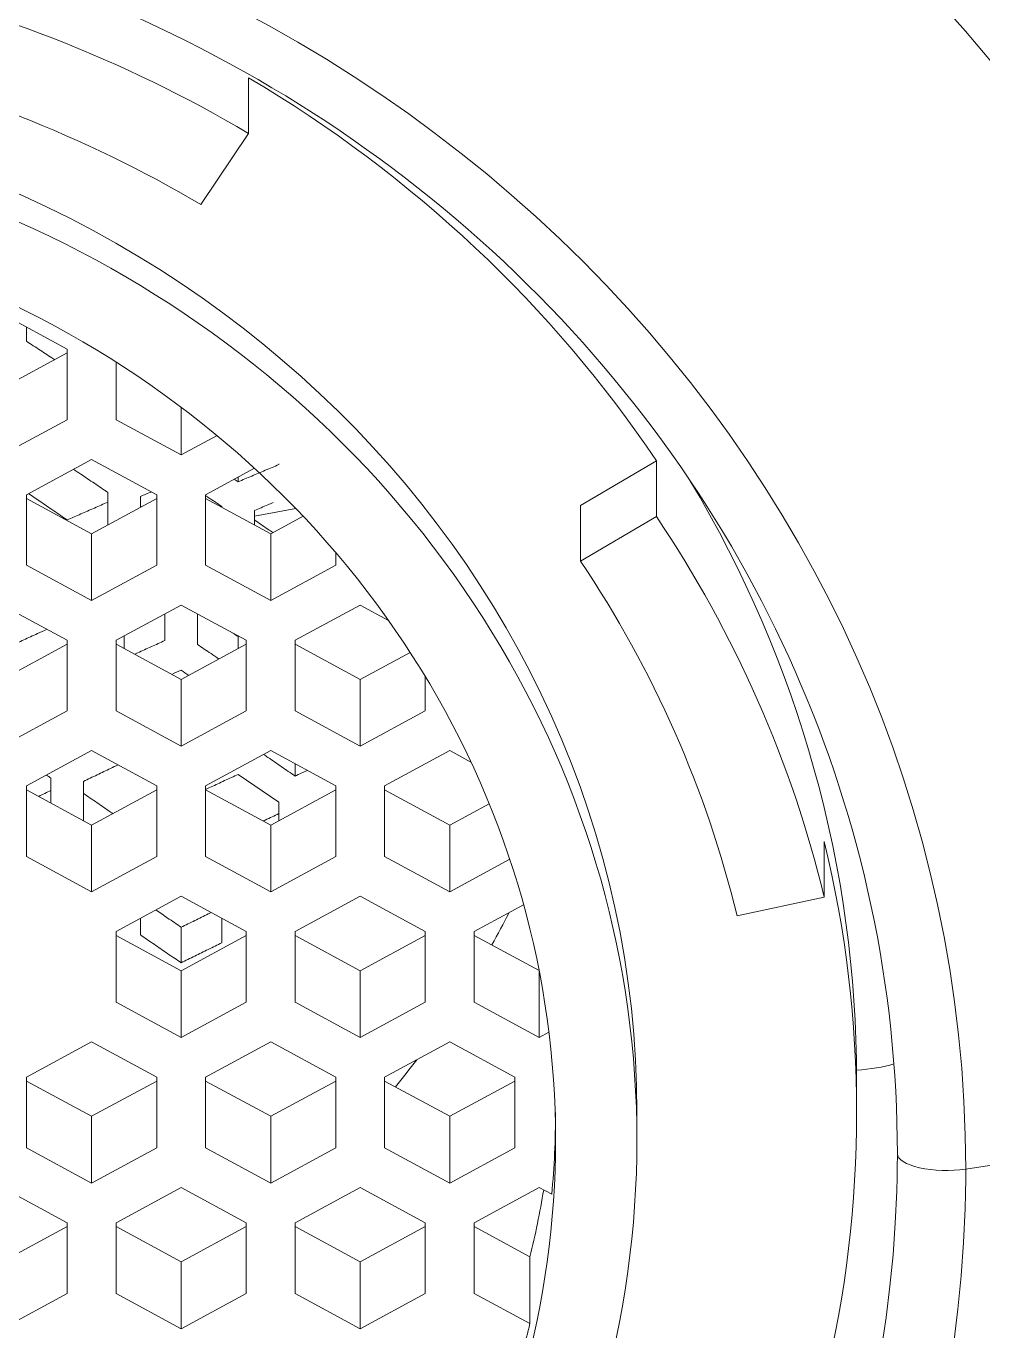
# Model space of a CAD drawing. Extents: x 3349 to 5808, y -3 to 827.
# Drawn here: x 3870.11 to 3874.81, y 527.9 to 534.32 of the extents above; entities that cross this region are included whole.
import ezdxf

# ---------------------------------------------------------------- set-up
doc = ezdxf.new("R2010")
doc.units = 0
doc.header["$LTSCALE"] = 4
doc.header["$MEASUREMENT"] = 0
doc.layers.get('0').update_dxf_attribs({"linetype": 'CONTINUOUS'})
doc.layers.add('1', color=7, linetype='CONTINUOUS')

msp = doc.modelspace()

# ---------------------------------------------------------------- linework, layer by layer
at = {"color": 7, "ltscale": 0.5}
msp.add_ellipse((3868.1083, 529.6275), major_axis=(-47.4219, 0), ratio=0.896694, start_param=1.587359, end_param=7.826525, dxfattribs=at)
at = {"layer": '1', "color": 7, "linetype": 'Continuous', "lineweight": 18}
for p, q in [((3871.1983, 534.0651), (3871.1983, 533.7915)), ((3871.1983, 533.7915), (3870.9638, 533.4416)), ((3870.3075, 532.7306), (3869.9875, 532.9042)), ((3870.3075, 532.7117), (3869.9875, 532.5381)), ((3870.3075, 532.7306), (3870.3075, 532.3834)), ((3870.5475, 532.3834), (3870.5475, 532.6668)), ((3870.8675, 532.2098), (3870.8675, 532.4448)), ((3869.9875, 532.2098), (3870.3075, 532.3834)), ((3870.5475, 532.3834), (3870.8675, 532.2098)), ((3870.8675, 532.2098), (3871.0436, 532.3054)), ((3870.4275, 532.1881), (3870.1075, 532.0145)), ((3870.7475, 532.0145), (3870.4275, 532.1881)), ((3871.3475, 532.1624), (3871.3475, 532.1664)), ((3873.2029, 532.1814), (3872.8305, 531.9611)), ((3873.2029, 531.9078), (3873.2029, 532.1814)), ((3871.2276, 532.1447), (3870.9875, 532.0145)), ((3871.1475, 532.1013), (3871.1475, 532.078)), ((3870.1075, 531.6673), (3870.1075, 532.0145)), ((3870.4275, 531.822), (3870.1075, 531.9956)), ((3870.7475, 531.9956), (3870.4275, 531.822)), ((3870.7475, 532.0145), (3870.7475, 531.6673)), ((3870.9875, 531.6673), (3870.9875, 532.0145)), ((3871.3075, 531.822), (3870.9875, 531.9956)), ((3870.6727, 531.955), (3870.6675, 531.9585)), ((3871.0675, 531.9562), (3871.0675, 531.9522)), ((3871.2275, 531.9093), (3871.4309, 531.9464)), ((3871.4671, 531.9086), (3871.3075, 531.822)), ((3872.8305, 531.9611), (3872.8305, 531.6874)), ((3872.8305, 531.6874), (3873.2029, 531.9078)), ((3870.3075, 531.8871), (3870.3075, 531.8901)), ((3870.4275, 531.4936), (3870.4275, 531.822)), ((3871.3075, 531.822), (3871.3075, 531.4936)), ((3871.6275, 531.7298), (3871.6275, 531.6673)), ((3870.1075, 531.6673), (3870.4275, 531.4936)), ((3870.4275, 531.4936), (3870.7475, 531.6673)), ((3870.9875, 531.6673), (3871.3075, 531.4936)), ((3871.3075, 531.4936), (3871.6275, 531.6673)), ((3870.3075, 531.2983), (3869.9875, 531.4719)), ((3870.8675, 531.4719), (3870.5475, 531.2983)), ((3871.1875, 531.2983), (3870.8675, 531.4719)), ((3871.7475, 531.4719), (3871.4275, 531.2983)), ((3871.8865, 531.3965), (3871.7475, 531.4719)), ((3870.5875, 531.2578), (3870.5875, 531.32)), ((3870.3075, 531.2795), (3869.9875, 531.1058)), ((3870.3075, 531.2983), (3870.3075, 530.9511)), ((3870.5475, 530.9511), (3870.5475, 531.2983)), ((3870.8675, 531.1058), (3870.5475, 531.2795)), ((3871.1875, 531.2795), (3870.8675, 531.1058)), ((3871.1475, 531.3164), (3871.1512, 531.318)), ((3871.1475, 531.2577), (3871.1475, 531.3164)), ((3871.1875, 531.2983), (3871.1875, 530.9511)), ((3871.4275, 530.9511), (3871.4275, 531.2983)), ((3871.7475, 531.1058), (3871.4275, 531.2795)), ((3871.9929, 531.239), (3871.7475, 531.1058)), ((3870.8675, 530.7775), (3870.8675, 531.1058)), ((3871.7475, 531.1058), (3871.7475, 530.7775)), ((3872.0675, 531.1197), (3872.0675, 530.9511)), ((3869.9875, 530.7775), (3870.3075, 530.9511)), ((3870.5475, 530.9511), (3870.8675, 530.7775)), ((3870.8675, 530.7775), (3871.1875, 530.9511)), ((3871.4275, 530.9511), (3871.7475, 530.7775)), ((3871.7475, 530.7775), (3872.0675, 530.9511)), ((3870.4275, 530.7558), (3870.1075, 530.5822)), ((3870.7475, 530.5822), (3870.4275, 530.7558)), ((3871.3075, 530.7558), (3870.9875, 530.5822)), ((3871.6275, 530.5822), (3871.3075, 530.7558)), ((3872.1875, 530.7558), (3871.8675, 530.5822)), ((3872.2919, 530.6991), (3872.1875, 530.7558)), ((3871.4275, 530.6307), (3871.4275, 530.6907)), ((3871.3475, 530.5019), (3871.1475, 530.6391)), ((3870.1075, 530.235), (3870.1075, 530.5822)), ((3870.4275, 530.3897), (3870.1075, 530.5633)), ((3870.7475, 530.5633), (3870.4275, 530.3897)), ((3870.7475, 530.5822), (3870.7475, 530.235)), ((3870.9875, 530.235), (3870.9875, 530.5822)), ((3871.3075, 530.3897), (3870.9875, 530.5633)), ((3871.6275, 530.5633), (3871.3075, 530.3897)), ((3871.6275, 530.5822), (3871.6275, 530.235)), ((3871.8675, 530.235), (3871.8675, 530.5822)), ((3872.1875, 530.3897), (3871.8675, 530.5633)), ((3872.3813, 530.4948), (3872.1875, 530.3897)), ((3870.4275, 530.0614), (3870.4275, 530.3897)), ((3871.3075, 530.0614), (3871.3075, 530.3897)), ((3872.1875, 530.3897), (3872.1875, 530.0614)), ((3874.0285, 530.3083), (3874.0285, 530.0346)), ((3870.1075, 530.235), (3870.4275, 530.0614)), ((3870.4275, 530.0614), (3870.7475, 530.235)), ((3870.9875, 530.235), (3871.3075, 530.0614)), ((3871.3075, 530.0614), (3871.6275, 530.235)), ((3871.8675, 530.235), (3872.1875, 530.0614)), ((3872.1875, 530.0614), (3872.4825, 530.2214)), ((3870.8675, 530.0397), (3870.5475, 529.866)), ((3871.1875, 529.866), (3870.8675, 530.0397)), ((3871.7475, 530.0397), (3871.4275, 529.866)), ((3872.0675, 529.866), (3871.7475, 530.0397)), ((3872.5505, 529.9979), (3872.3075, 529.866)), ((3874.0285, 530.0346), (3873.5995, 529.9431)), ((3870.5475, 529.5188), (3870.5475, 529.866)), ((3870.8675, 529.6736), (3870.5475, 529.8472)), ((3870.8675, 529.7124), (3870.8675, 529.8871)), ((3871.1875, 529.8472), (3870.8675, 529.6736)), ((3871.1875, 529.866), (3871.1875, 529.5188)), ((3871.4275, 529.5188), (3871.4275, 529.866)), ((3871.7475, 529.6736), (3871.4275, 529.8472)), ((3872.0675, 529.8472), (3871.7475, 529.6736)), ((3872.0675, 529.866), (3872.0675, 529.5188)), ((3872.3075, 529.5188), (3872.3075, 529.866)), ((3872.6267, 529.674), (3872.3075, 529.8472)), ((3870.8675, 529.3452), (3870.8675, 529.6736)), ((3871.7475, 529.3452), (3871.7475, 529.6736)), ((3872.6275, 529.3452), (3872.6275, 529.6698)), ((3870.5475, 529.5188), (3870.8675, 529.3452)), ((3870.8675, 529.3452), (3871.1875, 529.5188)), ((3871.4275, 529.5188), (3871.7475, 529.3452)), ((3871.7475, 529.3452), (3872.0675, 529.5188)), ((3872.3075, 529.5188), (3872.6275, 529.3452)), ((3872.6275, 529.3452), (3872.6749, 529.3709)), ((3870.4275, 529.3235), (3870.1075, 529.1499)), ((3870.7475, 529.1499), (3870.4275, 529.3235)), ((3871.3075, 529.3235), (3870.9875, 529.1499)), ((3871.6275, 529.1499), (3871.3075, 529.3235)), ((3872.1875, 529.3235), (3871.8675, 529.1499)), ((3872.5075, 529.1499), (3872.1875, 529.3235)), ((3870.1075, 528.8027), (3870.1075, 529.1499)), ((3870.7475, 529.1499), (3870.7475, 528.8027)), ((3870.9875, 528.8027), (3870.9875, 529.1499)), ((3871.6275, 529.1499), (3871.6275, 528.8027)), ((3871.8675, 528.8027), (3871.8675, 529.1499)), ((3872.5075, 529.1499), (3872.5075, 528.8027)), ((3874.1875, 528.9763), (3874.1875, 529.1405)), ((3870.4275, 528.9574), (3870.1075, 529.131)), ((3870.7475, 529.131), (3870.4275, 528.9574)), ((3871.3075, 528.9574), (3870.9875, 529.131)), ((3871.6275, 529.131), (3871.3075, 528.9574)), ((3872.1875, 528.9574), (3871.8675, 529.131)), ((3872.5075, 529.131), (3872.1875, 528.9574)), ((3870.4275, 528.6291), (3870.4275, 528.9574)), ((3871.3075, 528.6291), (3871.3075, 528.9574)), ((3872.1875, 528.6291), (3872.1875, 528.9574)), ((3873.1075, 528.8395), (3873.1075, 528.9763)), ((3870.1075, 528.8027), (3870.4275, 528.6291)), ((3870.4275, 528.6291), (3870.7475, 528.8027)), ((3870.9875, 528.8027), (3871.3075, 528.6291)), ((3871.3075, 528.6291), (3871.6275, 528.8027)), ((3871.8675, 528.8027), (3872.1875, 528.6291)), ((3872.1875, 528.6291), (3872.5075, 528.8027)), ((3870.3075, 528.4338), (3869.9875, 528.6074)), ((3870.8675, 528.6074), (3870.5475, 528.4338)), ((3871.1875, 528.4338), (3870.8675, 528.6074)), ((3871.7475, 528.6074), (3871.4275, 528.4338)), ((3872.0675, 528.4338), (3871.7475, 528.6074)), ((3872.6275, 528.6074), (3872.3075, 528.4338)), ((3872.6888, 528.5741), (3872.6275, 528.6074)), ((3870.3075, 528.4338), (3870.3075, 528.0865)), ((3870.5475, 528.0865), (3870.5475, 528.4338)), ((3871.1875, 528.4338), (3871.1875, 528.0865)), ((3871.4275, 528.0865), (3871.4275, 528.4338)), ((3872.0675, 528.4338), (3872.0675, 528.0865)), ((3872.3075, 528.0865), (3872.3075, 528.4338)), ((3870.3075, 528.4149), (3869.9875, 528.2413)), ((3870.8675, 528.2413), (3870.5475, 528.4149)), ((3871.1875, 528.4149), (3870.8675, 528.2413)), ((3871.7475, 528.2413), (3871.4275, 528.4149)), ((3872.0675, 528.4149), (3871.7475, 528.2413)), ((3872.5817, 528.2661), (3872.3075, 528.4149)), ((3870.8675, 527.9129), (3870.8675, 528.2413)), ((3871.7475, 527.9129), (3871.7475, 528.2413)), ((3872.5817, 527.9377), (3872.5817, 528.2661)), ((3869.9875, 527.9129), (3870.3075, 528.0865)), ((3870.5475, 528.0865), (3870.8675, 527.9129)), ((3870.8675, 527.9129), (3871.1875, 528.0865)), ((3871.4275, 528.0865), (3871.7475, 527.9129)), ((3871.7475, 527.9129), (3872.0675, 528.0865)), ((3872.3075, 528.0865), (3872.5817, 527.9377))]:
    msp.add_line(p, q, dxfattribs=at)
at = {"layer": '1', "color": 7, "linetype": 'Continuous', "lineweight": 13}
msp.add_line((3874.7236, 528.6982), (3876.7236, 528.9974), dxfattribs=at)
at = {"layer": '1', "color": 7, "linetype": 'Continuous', "lineweight": 18}
for centre, major_axis, start_param, end_param in [((3867.7875, 529.0726), (-9.08, 0), 3.163275, 6.283185), ((3867.7875, 528.9974), (8.9362, 0), 0.021682, 3.141593), ((3867.7875, 528.6982), (-6.9362, 0), 3.141593, 6.253355), ((3867.7875, 528.7735), (6.6, 0), 0, 1.570797), ((3867.7875, 528.7027), (-6.4, 0), 4.150319, 4.489061), ((3867.7875, 528.7027), (5.96, 0), 1.008726, 1.347468), ((3867.7875, 528.9763), (-6.4, 0), 3.703662, 4.150319), ((3867.7875, 528.9763), (5.32, 0), 0, 1.570796), ((3867.7875, 528.8395), (-5.32, 0), 1.570796, 4.712389), ((3867.7875, 528.8395), (4.92, 0), 4.712389, 7.853982), ((3867.7875, 529.1405), (6.4, 0), 0, 0.51154), ((3867.7875, 528.7027), (-6.4, 0), 3.364921, 3.703662), ((3867.7875, 528.7027), (5.96, 0), 0.223328, 0.56207), ((3867.7875, 528.9763), (-6.4, 0), 2.918264, 3.364921), ((3867.7875, 532.067), (-5.2, 0), 2.659211, 2.695585), ((3867.7875, 532.067), (-5.2, 0), 2.489614, 2.523582), ((3867.7875, 529.0726), (-9.08, 0), 0.021682, 3.141593), ((3867.7875, 528.9974), (8.9362, 0), 3.163275, 6.283185), ((3867.7875, 528.9763), (-4.92, 0), 3.054487, 3.141593), ((3867.7875, 528.7735), (6.6, 0), 6.253355, 6.283185), ((3867.7875, 528.6982), (-6.9362, 0), 0, 3.111763), ((3867.7875, 528.6982), (-6.9362, 0), 3.111763, 3.141593), ((3867.7875, 528.7735), (6.6, 0), 4.712389, 6.253355), ((3867.7875, 529.3046), (-4.92, 0), 2.915025, 2.987611), ((3867.7875, 528.9763), (-4.92, 0), 2.855485, 2.915025)]:
    msp.add_ellipse(centre, major_axis=major_axis, ratio=0.939693, start_param=start_param, end_param=end_param, dxfattribs=at)
at = {"layer": '1', "color": 7, "linetype": 'Continuous', "lineweight": 13}
for centre, major_axis, start_param, end_param in [((3874.1075, 529.3183), (0.4, 0), 4.913303, 5.430633), ((3874.6275, 528.7735), (0.24, 0), 3.141593, 5.124696)]:
    msp.add_ellipse(centre, major_axis=major_axis, ratio=0.34202, start_param=start_param, end_param=end_param, dxfattribs=at)
at = {"layer": '1', "color": 7, "linetype": 'Continuous', "lineweight": 18}
for points, knots in [([(3867.7875, 577.6875), (3869.5019, 577.6879), (3871.1933, 577.6081), (3874.5152, 577.3021), (3876.1457, 577.076), (3879.3335, 576.4913), (3880.8908, 576.1325), (3883.9218, 575.2971), (3885.3955, 574.8205), (3888.2508, 573.7645), (3889.6324, 573.1851), (3892.2971, 571.9371), (3893.5804, 571.2688), (3896.0454, 569.8581), (3897.2272, 569.1157), (3899.4877, 567.5706), (3900.5663, 566.7678), (3902.6201, 565.1143), (3903.5954, 564.2638), (3905.4443, 562.5275), (3906.3179, 561.6417), (3907.9656, 559.8459), (3908.7398, 558.9358), (3910.1921, 557.1016), (3910.8705, 556.1777), (3912.1361, 554.326), (3912.7235, 553.3983), (3913.8122, 551.5477), (3914.3137, 550.6248), (3915.6972, 547.8748), (3916.4588, 546.0663), (3917.71, 542.54), (3918.1997, 540.8221), (3918.7676, 538.3368), (3918.9292, 537.5238), (3919.2038, 535.9342), (3919.3168, 535.1576), (3919.5005, 533.645), (3919.5713, 532.909), (3919.6766, 531.4806), (3919.7112, 530.7882), (3919.7499, 529.449), (3919.754, 528.8024), (3919.7372, 527.5557), (3919.7164, 526.9553), (3919.6242, 525.2221), (3919.5235, 524.1567), (3919.2806, 522.1999), (3919.1383, 521.3085), (3918.8412, 519.6971), (3918.6864, 518.977), (3918.4626, 518.0229), (3918.3893, 517.7258), (3918.2834, 517.3115), (3918.2314, 517.1121), (3918.1727, 516.893), (3918.144, 516.7869), (3918.1298, 516.7347), (3918.1227, 516.7088), (3918.1192, 516.6959), (3918.1174, 516.6895), (3918.1165, 516.6862), (3918.1161, 516.6846), (3918.1158, 516.6838), (3918.1157, 516.6834), (3918.1157, 516.6832), (3918.1157, 516.6831), (3918.1156, 516.6831), (3918.1157, 516.6832), (3917.7008, 515.1695), (3917.2157, 513.7008), (3916.1353, 510.8636), (3915.5399, 509.4961), (3914.5827, 507.5173), (3914.2528, 506.8698), (3913.5744, 505.5981), (3913.2258, 504.974), (3912.1592, 503.1344), (3911.4207, 501.9517), (3909.9219, 499.6634), (3909.1602, 498.5587), (3907.9931, 496.9694), (3907.6001, 496.451), (3906.8052, 495.4378), (3906.4036, 494.9429), (3905.1891, 493.4927), (3904.3669, 492.5717), (3902.7125, 490.816), (3901.8796, 489.9822), (3900.6489, 488.7725), (3900.2417, 488.3761), (3899.437, 487.5936), (3899.0396, 487.2075), (3897.8665, 486.0605), (3897.1094, 485.3116), (3895.6536, 483.8386), (3894.9548, 483.1147), (3893.6209, 481.6883), (3892.986, 480.986), (3891.7843, 479.603), (3891.2176, 478.9222), (3890.1537, 477.5836), (3889.6565, 476.9258), (3888.7303, 475.6346), (3888.3012, 475.0013), (3887.7062, 474.0719), (3887.5159, 473.7655), (3887.2423, 473.3114), (3887.1531, 473.161), (3887.0221, 472.9367), (3886.9573, 472.8249), (3886.8829, 472.6951), (3886.8461, 472.6304), (3886.8277, 472.5981), (3886.8186, 472.5819), (3886.814, 472.5739), (3886.8117, 472.5698), (3886.8106, 472.5678), (3886.81, 472.5668), (3886.8097, 472.5664), (3886.8096, 472.5661), (3886.8094, 472.5658), (3886.8073, 472.5621), (3886.7808, 472.5153), (3886.6797, 472.335), (3886.6052, 472.2013), (3886.4112, 471.8453), (3886.2917, 471.6229), (3886.0127, 471.0864), (3885.8531, 470.7723), (3885.5008, 470.0488), (3885.3081, 469.6394), (3884.8986, 468.7216), (3884.6817, 468.2132), (3884.2353, 467.0941), (3884.0058, 466.4835), (3883.5456, 465.1574), (3883.3148, 464.4419), (3882.863, 462.9049), (3882.6421, 462.0834), (3882.2205, 460.3353), (3882.0199, 459.4086), (3881.6461, 457.4477), (3881.4729, 456.4134), (3881.1576, 454.235), (3881.0155, 453.0908), (3880.763, 450.6952), (3880.6525, 449.4437), (3880.4593, 446.8382), (3880.377, 445.4838), (3880.2367, 442.6739), (3880.1784, 432.2058), (3880.1055, 429.9481), (3880.0836, 429.183), (3880.0538, 428.0166), (3880.0444, 427.6246), (3880.0309, 427.032), (3880.0243, 426.7345), (3880.017, 426.3854), (3880.0133, 426.2103), (3880.0115, 426.1226), (3880.0107, 426.0788), (3880.0102, 426.0568), (3880.01, 426.0459), (3880.0099, 426.0404), (3880.0098, 426.0376), (3880.0098, 426.0363), (3880.0098, 426.0357), (3880.0098, 426.0353), (3880.0098, 426.035), (3879.9897, 425.0426), (3879.9702, 423.9275), (3879.9428, 422.074), (3879.934, 421.4261), (3879.9169, 420.0707), (3879.9086, 419.363), (3879.8928, 417.8868), (3879.8852, 417.1181), (3879.8708, 415.518), (3879.864, 414.6862), (3879.8446, 412.0947), (3879.8333, 410.2392), (3879.8144, 406.2858), (3879.8069, 404.1874), (3879.7951, 399.7408), (3879.791, 397.3931), (3879.7867, 393.6925), (3879.7856, 392.4288), (3879.7839, 389.8403), (3879.7833, 388.5154), (3879.7821, 384.4486), (3879.7821, 381.6148), (3879.7822, 378.6585)], [0, 0, 0, 0, 0.0125, 0.0125, 0.025, 0.025, 0.0375, 0.0375, 0.05, 0.05, 0.0625, 0.0625, 0.075, 0.075, 0.0875, 0.0875, 0.1, 0.1, 0.1125, 0.1125, 0.125, 0.125, 0.1375, 0.1375, 0.15, 0.15, 0.1625, 0.1625, 0.175, 0.175, 0.2, 0.2, 0.225, 0.225, 0.2375, 0.2375, 0.25, 0.25, 0.2625, 0.2625, 0.275, 0.275, 0.2875, 0.2875, 0.3, 0.3, 0.325, 0.325, 0.35, 0.35, 0.375, 0.375, 0.3875, 0.3875, 0.39375, 0.396875, 0.398437, 0.399219, 0.399609, 0.399805, 0.399902, 0.399951, 0.399976, 0.399988, 0.399994, 0.399997, 0.399998, 0.399998, 0.4, 0.4, 0.4125, 0.4125, 0.425, 0.425, 0.43125, 0.43125, 0.4375, 0.4375, 0.45, 0.45, 0.4625, 0.4625, 0.46875, 0.46875, 0.475, 0.475, 0.4875, 0.4875, 0.5, 0.5, 0.50625, 0.50625, 0.5125, 0.5125, 0.525, 0.525, 0.5375, 0.5375, 0.55, 0.55, 0.5625, 0.5625, 0.575, 0.575, 0.5875, 0.5875, 0.59375, 0.59375, 0.596875, 0.596875, 0.598437, 0.599219, 0.599609, 0.599805, 0.599902, 0.599951, 0.599976, 0.599988, 0.599994, 0.599997, 0.599997, 0.6, 0.6, 0.6125, 0.6125, 0.625, 0.625, 0.6375, 0.6375, 0.65, 0.65, 0.6625, 0.6625, 0.675, 0.675, 0.6875, 0.6875, 0.7, 0.7, 0.7125, 0.7125, 0.725, 0.725, 0.7375, 0.7375, 0.75, 0.75, 0.7625, 0.7625, 0.775, 0.775, 0.7875, 0.7875, 0.79375, 0.79375, 0.796875, 0.796875, 0.798437, 0.799219, 0.799609, 0.799805, 0.799902, 0.799951, 0.799976, 0.799988, 0.799994, 0.799997, 0.799998, 0.799998, 0.8, 0.8, 0.825, 0.825, 0.8375, 0.8375, 0.85, 0.85, 0.8625, 0.8625, 0.875, 0.875, 0.9, 0.9, 0.925, 0.925, 0.95, 0.95, 0.9625, 0.9625, 0.975, 0.975, 1, 1, 1, 1]), ([(3867.7875, 520.232), (3867.8012, 520.2319), (3867.8289, 520.2319), (3867.8711, 520.2321), (3867.9144, 520.2325), (3867.9587, 520.2331), (3868.0041, 520.2339), (3868.0506, 520.235), (3868.0982, 520.2363), (3868.1468, 520.2379), (3868.1965, 520.2398), (3868.2473, 520.2419), (3868.2991, 520.2444), (3868.352, 520.2472), (3868.406, 520.2504), (3868.461, 520.2539), (3868.5171, 520.2579), (3868.5742, 520.2622), (3868.6324, 520.2669), (3868.6916, 520.2721), (3868.7518, 520.2778), (3868.8131, 520.2839), (3868.8754, 520.2905), (3868.9388, 520.2977), (3869.0031, 520.3053), (3869.0685, 520.3136), (3869.1349, 520.3224), (3869.2022, 520.3318), (3869.2706, 520.3418), (3869.3399, 520.3525), (3869.4102, 520.3638), (3869.4815, 520.3758), (3869.563, 520.3902), (3869.6809, 520.412), (3869.8609, 520.448), (3870.1188, 520.5056), (3870.4785, 520.5976), (3870.8766, 520.7181), (3871.2246, 520.8416), (3871.4675, 520.9368), (3871.633, 521.0054), (3871.7728, 521.0662), (3871.8875, 521.118), (3871.9775, 521.1599), (3872.0432, 521.1913), (3872.0849, 521.2114), (3872.1214, 521.2292), (3872.1607, 521.2485), (3872.2106, 521.2733), (3872.2602, 521.2982), (3872.3096, 521.3234), (3872.3586, 521.3487), (3872.4074, 521.3742), (3872.4559, 521.3999), (3872.5041, 521.4257), (3872.552, 521.4517), (3872.5997, 521.4779), (3872.6471, 521.5042), (3872.6942, 521.5307), (3872.741, 521.5574), (3872.7876, 521.5842), (3872.8338, 521.6111), (3872.9051, 521.6531), (3873.0004, 521.7105), (3873.1189, 521.7842), (3873.2236, 521.8514), (3873.3166, 521.9128), (3873.3999, 521.9693), (3873.4867, 522.0298), (3873.594, 522.1067), (3873.7255, 522.2045), (3873.8839, 522.3284), (3874.0558, 522.4699), (3874.2229, 522.6153), (3874.3758, 522.7552), (3874.5062, 522.8794), (3874.6217, 522.9935), (3874.723, 523.0968), (3874.8108, 523.1889), (3874.9249, 523.3116), (3875.0808, 523.4855), (3875.2902, 523.7343), (3875.5491, 524.0669), (3875.8111, 524.4419), (3876.0243, 524.7843), (3876.1765, 525.0485), (3876.2904, 525.2585), (3876.3879, 525.4509), (3876.4548, 525.5906), (3876.5126, 525.7157), (3876.5714, 525.8493), (3876.6398, 526.015), (3876.7026, 526.1781), (3876.7601, 526.3386), (3876.8151, 526.504), (3876.873, 526.6937), (3876.9273, 526.8906), (3876.9733, 527.0756), (3877.0059, 527.2179), (3877.0375, 527.3647), (3877.072, 527.5361), (3877.1108, 527.7525), (3877.148, 527.9927), (3877.1737, 528.1961), (3877.1967, 528.4124), (3877.2136, 528.6168), (3877.2258, 528.8522), (3877.2306, 529.0497), (3877.2308, 529.2405), (3877.2245, 529.4778), (3877.2041, 529.8144), (3877.1675, 530.1473), (3877.1229, 530.4448), (3877.0822, 530.6764), (3877.0278, 530.94), (3876.9362, 531.3196), (3876.8149, 531.726), (3876.6693, 532.1294), (3876.5457, 532.4354), (3876.4224, 532.7132), (3876.3152, 532.9353), (3876.2272, 533.1073), (3876.1594, 533.2344), (3876.0972, 533.347), (3876.0399, 533.4469), (3875.9872, 533.536), (3875.9306, 533.6285), (3875.8589, 533.7423), (3875.7672, 533.8815), (3875.6503, 534.0494), (3875.5155, 534.2323), (3875.3838, 534.4004), (3875.264, 534.5461), (3875.1651, 534.6625), (3875.0713, 534.7696), (3874.9829, 534.8677), (3874.9003, 534.957), (3874.8239, 535.0379), (3874.7197, 535.1462), (3874.5684, 535.2991), (3874.3474, 535.511), (3874.1439, 535.6931), (3873.9796, 535.8322), (3873.8769, 535.9164), (3873.7775, 535.9953), (3873.6814, 536.0692), (3873.589, 536.1383), (3873.5004, 536.2026), (3873.3894, 536.2809), (3873.2474, 536.377), (3873.093, 536.4761), (3872.9526, 536.5622), (3872.8337, 536.6328), (3872.7193, 536.6984), (3872.6067, 536.7611), (3872.493, 536.8228), (3872.3702, 536.8875), (3872.2382, 536.9549), (3872.0967, 537.0245), (3871.9452, 537.0961), (3871.7864, 537.1679), (3871.6232, 537.2381), (3871.459, 537.3054), (3871.2939, 537.3697), (3871.1663, 537.4169), (3871.0647, 537.4529), (3870.9775, 537.4829), (3870.8535, 537.524), (3870.6725, 537.5809), (3870.4763, 537.6377), (3870.1891, 537.7141), (3869.8503, 537.7935), (3869.4973, 537.8609), (3869.2315, 537.9034), (3869.0552, 537.928), (3868.9076, 537.9462), (3868.789, 537.9592), (3868.6995, 537.9681), (3868.6391, 537.9736), (3868.5845, 537.9783), (3868.5262, 537.9828), (3868.4546, 537.9879), (3868.384, 537.9923), (3868.3142, 537.9961), (3868.2452, 537.9993), (3868.1772, 538.0019), (3868.11, 538.004), (3868.0438, 538.0055), (3867.9784, 538.0065), (3867.914, 538.007), (3867.8504, 538.0071), (3867.8083, 538.0067), (3867.7875, 538.0065)], [0, 0, 0, 0, 0.001386, 0.002808, 0.004267, 0.005762, 0.007294, 0.008862, 0.010466, 0.012107, 0.013785, 0.015499, 0.017249, 0.019036, 0.020859, 0.022718, 0.024615, 0.026547, 0.028516, 0.030521, 0.032563, 0.034642, 0.036756, 0.038907, 0.041095, 0.043319, 0.045579, 0.047875, 0.050208, 0.052577, 0.054983, 0.057424, 0.059902, 0.06337, 0.069574, 0.078513, 0.090185, 0.107273, 0.120788, 0.127787, 0.133883, 0.139075, 0.143364, 0.146749, 0.149231, 0.15081, 0.151486, 0.153393, 0.155294, 0.157191, 0.159082, 0.160968, 0.162849, 0.164724, 0.166595, 0.16846, 0.17032, 0.172175, 0.174025, 0.175869, 0.177709, 0.179543, 0.181372, 0.186205, 0.190992, 0.195733, 0.199016, 0.202478, 0.206117, 0.209933, 0.216118, 0.223059, 0.230756, 0.239207, 0.246065, 0.252315, 0.257958, 0.262994, 0.267423, 0.271246, 0.280502, 0.291865, 0.305334, 0.32478, 0.340045, 0.34795, 0.357061, 0.365369, 0.370854, 0.373514, 0.380025, 0.386387, 0.392601, 0.398665, 0.40458, 0.411225, 0.419867, 0.426429, 0.431639, 0.435499, 0.442523, 0.450381, 0.459074, 0.468604, 0.472385, 0.482433, 0.490634, 0.49771, 0.503658, 0.511138, 0.523214, 0.539884, 0.547087, 0.555499, 0.565118, 0.575944, 0.597335, 0.610457, 0.621726, 0.632516, 0.642826, 0.647947, 0.653042, 0.658109, 0.661592, 0.665246, 0.669071, 0.673066, 0.679475, 0.686669, 0.694647, 0.703407, 0.709114, 0.714454, 0.719429, 0.724038, 0.728282, 0.73216, 0.735674, 0.743984, 0.754624, 0.767595, 0.77239, 0.776982, 0.78137, 0.785554, 0.789533, 0.793309, 0.79688, 0.803563, 0.811005, 0.815784, 0.820524, 0.825226, 0.829334, 0.833761, 0.838506, 0.843571, 0.848956, 0.854659, 0.860725, 0.866777, 0.872816, 0.878841, 0.884853, 0.886686, 0.889818, 0.89425, 0.89998, 0.909126, 0.915012, 0.930177, 0.944438, 0.951438, 0.957448, 0.962467, 0.966494, 0.96953, 0.971574, 0.972627, 0.975077, 0.977496, 0.979885, 0.982242, 0.98457, 0.986866, 0.989132, 0.991367, 0.993571, 0.995745, 0.997888, 1, 1, 1, 1]), ([(3870.2458, 532.6783), (3870.2442, 532.6794), (3870.2203, 532.6951), (3870.1742, 532.7254), (3870.1297, 532.7545), (3870.1075, 532.7691)], [0, 0, 0, 0, 0.035888, 0.517944, 1, 1, 1, 1]), ([(3870.3381, 532.1396), (3870.3502, 532.1315), (3870.3844, 532.1084), (3870.4408, 532.0704), (3870.4853, 532.0404), (3870.5075, 532.0254)], [0, 0, 0, 0, 0.212631, 0.606316, 1, 1, 1, 1]), ([(3870.5075, 532.0254), (3870.5075, 532.0008), (3870.5075, 531.9516), (3870.5075, 531.8982), (3870.5075, 531.8695), (3870.5075, 531.8654)], [0, 0, 0, 0, 0.462231, 0.924461, 1, 1, 1, 1]), ([(3870.3075, 531.8901), (3870.2853, 531.9053), (3870.2409, 531.9356), (3870.1775, 531.9788), (3870.1362, 532.0069), (3870.1173, 532.0198)], [0, 0, 0, 0, 0.350474, 0.700948, 1, 1, 1, 1]), ([(3870.9875, 532.0101), (3870.9919, 532.0071), (3871.0186, 531.9891), (3871.0453, 531.9712), (3871.0675, 531.9562)], [0, 0, 0, 0, 0.16699, 1, 1, 1, 1]), ([(3871.2275, 531.9364), (3871.2497, 531.9459), (3871.2803, 531.9589), (3871.3109, 531.9719), (3871.3192, 531.9754)], [0, 0, 0, 0, 0.726956, 1, 1, 1, 1]), ([(3871.3188, 531.8281), (3871.3106, 531.8337), (3871.2802, 531.8544), (3871.2497, 531.875), (3871.2275, 531.8901)], [0, 0, 0, 0, 0.269809, 1, 1, 1, 1]), ([(3870.7875, 531.4286), (3870.7875, 531.4099), (3870.7875, 531.3662), (3870.7875, 531.3224), (3870.7875, 531.2972)], [0, 0, 0, 0, 0.426291, 1, 1, 1, 1]), ([(3870.9475, 531.2784), (3870.9475, 531.3035), (3870.9475, 531.3536), (3870.9475, 531.4036), (3870.9475, 531.4286)], [0, 0, 0, 0, 0.50096, 1, 1, 1, 1]), ([(3870.2074, 531.3527), (3870.1919, 531.3456), (3870.1542, 531.3283), (3870.0942, 531.3005), (3870.0497, 531.2798), (3870.0275, 531.2694)], [0, 0, 0, 0, 0.25873, 0.629365, 1, 1, 1, 1]), ([(3870.7875, 531.2972), (3870.7653, 531.2872), (3870.7209, 531.2672), (3870.6713, 531.2447), (3870.6439, 531.2323), (3870.6388, 531.23)], [0, 0, 0, 0, 0.448208, 0.896416, 1, 1, 1, 1]), ([(3870.9475, 531.2784), (3870.9697, 531.2632), (3871.0048, 531.2392), (3871.0399, 531.2152), (3871.0528, 531.2064)], [0, 0, 0, 0, 0.633037, 1, 1, 1, 1]), ([(3870.557, 530.6856), (3870.5449, 530.6799), (3870.5106, 530.6635), (3870.4541, 530.6365), (3870.4097, 530.6152), (3870.3875, 530.6045)], [0, 0, 0, 0, 0.213618, 0.606809, 1, 1, 1, 1]), ([(3871.2726, 530.7369), (3871.2798, 530.732), (3871.3092, 530.7118), (3871.3608, 530.6765), (3871.4052, 530.646), (3871.4275, 530.6307)], [0, 0, 0, 0, 0.138848, 0.569424, 1, 1, 1, 1]), ([(3870.2275, 530.6206), (3870.2275, 530.5946), (3870.2275, 530.5538), (3870.2275, 530.5129), (3870.2275, 530.4982)], [0, 0, 0, 0, 0.639259, 1, 1, 1, 1]), ([(3870.9875, 530.5645), (3870.9964, 530.5687), (3871.0275, 530.5833), (3871.0809, 530.6082), (3871.1253, 530.6288), (3871.1475, 530.6391)], [0, 0, 0, 0, 0.166797, 0.583399, 1, 1, 1, 1]), ([(3870.3875, 530.6045), (3870.3875, 530.5787), (3870.3875, 530.527), (3870.3875, 530.4625), (3870.3875, 530.4239), (3870.3875, 530.4114)], [0, 0, 0, 0, 0.403643, 0.807287, 1, 1, 1, 1]), ([(3870.5317, 530.4462), (3870.5281, 530.4487), (3870.5022, 530.4664), (3870.4541, 530.4994), (3870.4097, 530.5298), (3870.3875, 530.545)], [0, 0, 0, 0, 0.075457, 0.537729, 1, 1, 1, 1]), ([(3871.3475, 530.5019), (3871.3475, 530.4763), (3871.3475, 530.4462), (3871.3475, 530.416), (3871.3475, 530.4114)], [0, 0, 0, 0, 0.849188, 1, 1, 1, 1]), ([(3871.2707, 530.4097), (3871.2741, 530.4113), (3871.2997, 530.4234), (3871.3253, 530.4354), (3871.3475, 530.4459)], [0, 0, 0, 0, 0.132124, 1, 1, 1, 1]), ([(3870.8675, 529.8871), (3870.8453, 529.9023), (3870.8038, 529.9306), (3870.7623, 529.959), (3870.743, 529.9722)], [0, 0, 0, 0, 0.535743, 1, 1, 1, 1]), ([(3870.6675, 529.8491), (3870.6675, 529.8753), (3870.6675, 529.9026), (3870.6675, 529.93), (3870.6675, 529.9312)], [0, 0, 0, 0, 0.957124, 1, 1, 1, 1]), ([(3870.8675, 529.8871), (3870.8897, 529.8981), (3870.9342, 529.9201), (3870.9833, 529.9442), (3871.0102, 529.9574), (3871.0149, 529.9597)], [0, 0, 0, 0, 0.452303, 0.904605, 1, 1, 1, 1]), ([(3871.0675, 529.9312), (3871.0675, 529.917), (3871.0675, 529.8769), (3871.0675, 529.8367), (3871.0675, 529.8107)], [0, 0, 0, 0, 0.351865, 1, 1, 1, 1])]:
    msp.add_open_spline(points, degree=3, knots=knots, dxfattribs=at)
at = {"layer": '1', "color": 7, "linetype": 'Continuous', "lineweight": 13}
msp.add_open_spline([(3867.7875, 576.7532), (3867.8386, 576.7532), (3867.9444, 576.7531), (3868.1032, 576.7524), (3868.2621, 576.7513), (3868.4177, 576.7497), (3868.5724, 576.7477), (3868.7306, 576.7453), (3868.8965, 576.7422), (3869.0756, 576.7383), (3869.2726, 576.7333), (3869.4899, 576.727), (3869.7278, 576.7191), (3869.9867, 576.7093), (3870.2676, 576.6973), (3870.5725, 576.6826), (3870.9033, 576.6647), (3871.2619, 576.6431), (3871.65, 576.617), (3872.0693, 576.5856), (3872.5216, 576.5482), (3873.009, 576.5036), (3873.5341, 576.4506), (3874.0995, 576.3878), (3874.7084, 576.3134), (3875.3645, 576.2255), (3876.0717, 576.1216), (3876.8341, 575.999), (3877.6557, 575.8543), (3878.5404, 575.6839), (3879.4923, 575.4834), (3880.5157, 575.2477), (3881.6155, 574.9709), (3882.7964, 574.6461), (3884.064, 574.2651), (3885.4218, 573.8188), (3886.8704, 573.2978), (3888.4097, 572.6916), (3890.0457, 571.9854), (3891.792, 571.1575), (3893.662, 570.1813), (3895.6601, 569.0285), (3897.7844, 567.6677), (3900.0339, 566.0584), (3902.4086, 564.1457), (3904.8921, 561.8709), (3907.4031, 559.219), (3909.774, 556.2881), (3911.8363, 553.2837), (3913.5153, 550.4057), (3914.8346, 547.7542), (3915.8595, 545.344), (3916.6519, 543.1653), (3917.2633, 541.1972), (3917.7349, 539.4131), (3918.0967, 537.7928), (3918.3721, 536.3239), (3918.5806, 534.9864), (3918.7396, 533.7398), (3918.8622, 532.5249), (3918.9538, 531.2951), (3919.0121, 530.061), (3919.0359, 528.8731), (3919.0299, 527.7574), (3918.9981, 526.6735), (3918.9376, 525.5418), (3918.8385, 524.3007), (3918.6875, 522.9175), (3918.4681, 521.3735), (3918.1589, 519.6488), (3917.7304, 517.717), (3917.1431, 515.5506), (3916.3537, 513.1361), (3915.3295, 510.5098), (3914.0805, 507.7896), (3912.6788, 505.1485), (3911.2377, 502.7282), (3909.8585, 500.5847), (3908.5811, 498.7155), (3907.3979, 497.0938), (3906.2964, 495.68), (3905.2632, 494.4324), (3904.2938, 493.3213), (3903.3873, 492.3289), (3902.5366, 491.4341), (3901.7186, 490.6024), (3900.9005, 489.7899), (3900.0478, 488.9563), (3899.133, 488.0692), (3898.142, 487.1057), (3897.0751, 486.0565), (3895.9328, 484.9151), (3894.7104, 483.6633), (3893.403, 482.2779), (3892.0219, 480.7447), (3890.6006, 479.0673), (3889.1975, 477.2759), (3887.8917, 475.442), (3886.7522, 473.6565), (3885.7951, 471.9695), (3884.974, 470.3516), (3884.2365, 468.7274), (3883.5662, 467.064), (3882.9681, 465.3789), (3882.4369, 463.6777), (3881.9552, 461.916), (3881.5082, 460.0245), (3881.0939, 457.9524), (3880.7173, 455.6695), (3880.3841, 453.151), (3880.0988, 450.368), (3879.8622, 447.2897), (3879.6754, 443.8945), (3879.5381, 431.2073), (3879.4468, 427.41), (3879.3897, 423.7268), (3879.354, 420.3484), (3879.3296, 417.2949), (3879.3124, 414.4394), (3879.2997, 411.6341), (3879.2909, 408.8163), (3879.2854, 406.0093), (3879.2829, 403.2296), (3879.2826, 400.4215), (3879.2846, 397.4783), (3879.2889, 394.3092), (3879.2957, 390.8679), (3879.305, 387.1333), (3879.3171, 383.0871), (3879.3266, 380.2272), (3879.3319, 378.7135), (3879.3321, 378.6567)], degree=3, knots=[0, 0, 0, 0, 0.000652, 0.001351, 0.002027, 0.002681, 0.003337, 0.004003, 0.0047, 0.005456, 0.006291, 0.007217, 0.008231, 0.009331, 0.010525, 0.011821, 0.013229, 0.014756, 0.016409, 0.018196, 0.020125, 0.022206, 0.024449, 0.026867, 0.029475, 0.032289, 0.035328, 0.038613, 0.042164, 0.046, 0.050143, 0.054618, 0.059453, 0.064678, 0.070327, 0.076442, 0.083041, 0.090126, 0.097747, 0.106024, 0.115093, 0.12505, 0.135948, 0.147904, 0.161128, 0.175856, 0.192149, 0.209311, 0.225825, 0.240677, 0.253868, 0.265569, 0.275924, 0.28514, 0.293416, 0.300895, 0.307628, 0.313673, 0.319253, 0.324676, 0.330244, 0.335991, 0.341447, 0.346374, 0.351136, 0.356165, 0.361752, 0.368024, 0.37503, 0.382884, 0.391747, 0.401791, 0.413192, 0.425973, 0.439671, 0.453283, 0.465884, 0.477132, 0.487063, 0.495827, 0.503618, 0.510657, 0.517089, 0.522923, 0.528213, 0.53318, 0.538088, 0.54317, 0.548617, 0.554558, 0.561003, 0.567918, 0.575388, 0.583565, 0.592466, 0.601958, 0.611845, 0.621704, 0.630856, 0.63899, 0.646527, 0.65407, 0.661791, 0.669425, 0.676878, 0.684504, 0.692688, 0.701621, 0.711397, 0.722122, 0.733928, 0.746962, 0.761371, 0.777149, 0.793696, 0.80965, 0.823969, 0.836642, 0.848461, 0.86026, 0.872292, 0.884267, 0.895929, 0.907611, 0.919945, 0.933324, 0.947874, 0.963666, 0.980768, 0.999279, 1, 1, 1, 1], dxfattribs=at)
at = {"layer": '1', "color": 7, "linetype": 'Continuous', "lineweight": 18}
for points in [[(3870.1075, 532.7691), (3870.1075, 532.7925), (3870.1075, 532.8159), (3870.1075, 532.8392)], [(3871.3475, 532.1624), (3871.3253, 532.1531), (3871.2809, 532.1344), (3871.2142, 532.1062), (3871.1697, 532.0874), (3871.1475, 532.078)], [(3871.1475, 532.078), (3871.1411, 532.0823), (3871.1347, 532.0866), (3871.1283, 532.0909)], [(3870.6675, 532.0056), (3870.6854, 532.0133), (3870.7034, 532.021), (3870.7214, 532.0287)], [(3870.3075, 531.8901), (3870.3297, 531.9), (3870.3742, 531.9196), (3870.4409, 531.9489), (3870.4853, 531.9683), (3870.5075, 531.978)], [(3870.6675, 531.9522), (3870.6675, 531.97), (3870.6675, 531.9878), (3870.6675, 532.0056)], [(3871.2275, 531.8654), (3871.2275, 531.8891), (3871.2275, 531.9128), (3871.2275, 531.9364)], [(3871.1475, 531.3164), (3871.1388, 531.3223), (3871.1301, 531.3282), (3871.1215, 531.3341)], [(3870.8675, 531.1516), (3870.8522, 531.1446), (3870.8369, 531.1377), (3870.8217, 531.1308)], [(3870.9047, 531.126), (3870.8923, 531.1345), (3870.8799, 531.1431), (3870.8675, 531.1516)], [(3870.2275, 530.6206), (3870.2202, 530.6256), (3870.213, 530.6306), (3870.2058, 530.6355)], [(3871.4874, 530.6582), (3871.4674, 530.6491), (3871.4474, 530.6399), (3871.4275, 530.6307)], [(3870.1675, 530.5308), (3870.1875, 530.5407), (3870.2075, 530.5506), (3870.2275, 530.5604)], [(3870.6675, 529.8491), (3870.6897, 529.8339), (3870.7341, 529.8035), (3870.8008, 529.758), (3870.8453, 529.7276), (3870.8675, 529.7124)], [(3871.0675, 529.8107), (3871.0453, 529.7999), (3871.0009, 529.7781), (3870.9342, 529.7454), (3870.8897, 529.7234), (3870.8675, 529.7124)]]:
    msp.add_open_spline(points, degree=3, dxfattribs=at)

doc.saveas('drawing.dxf')
